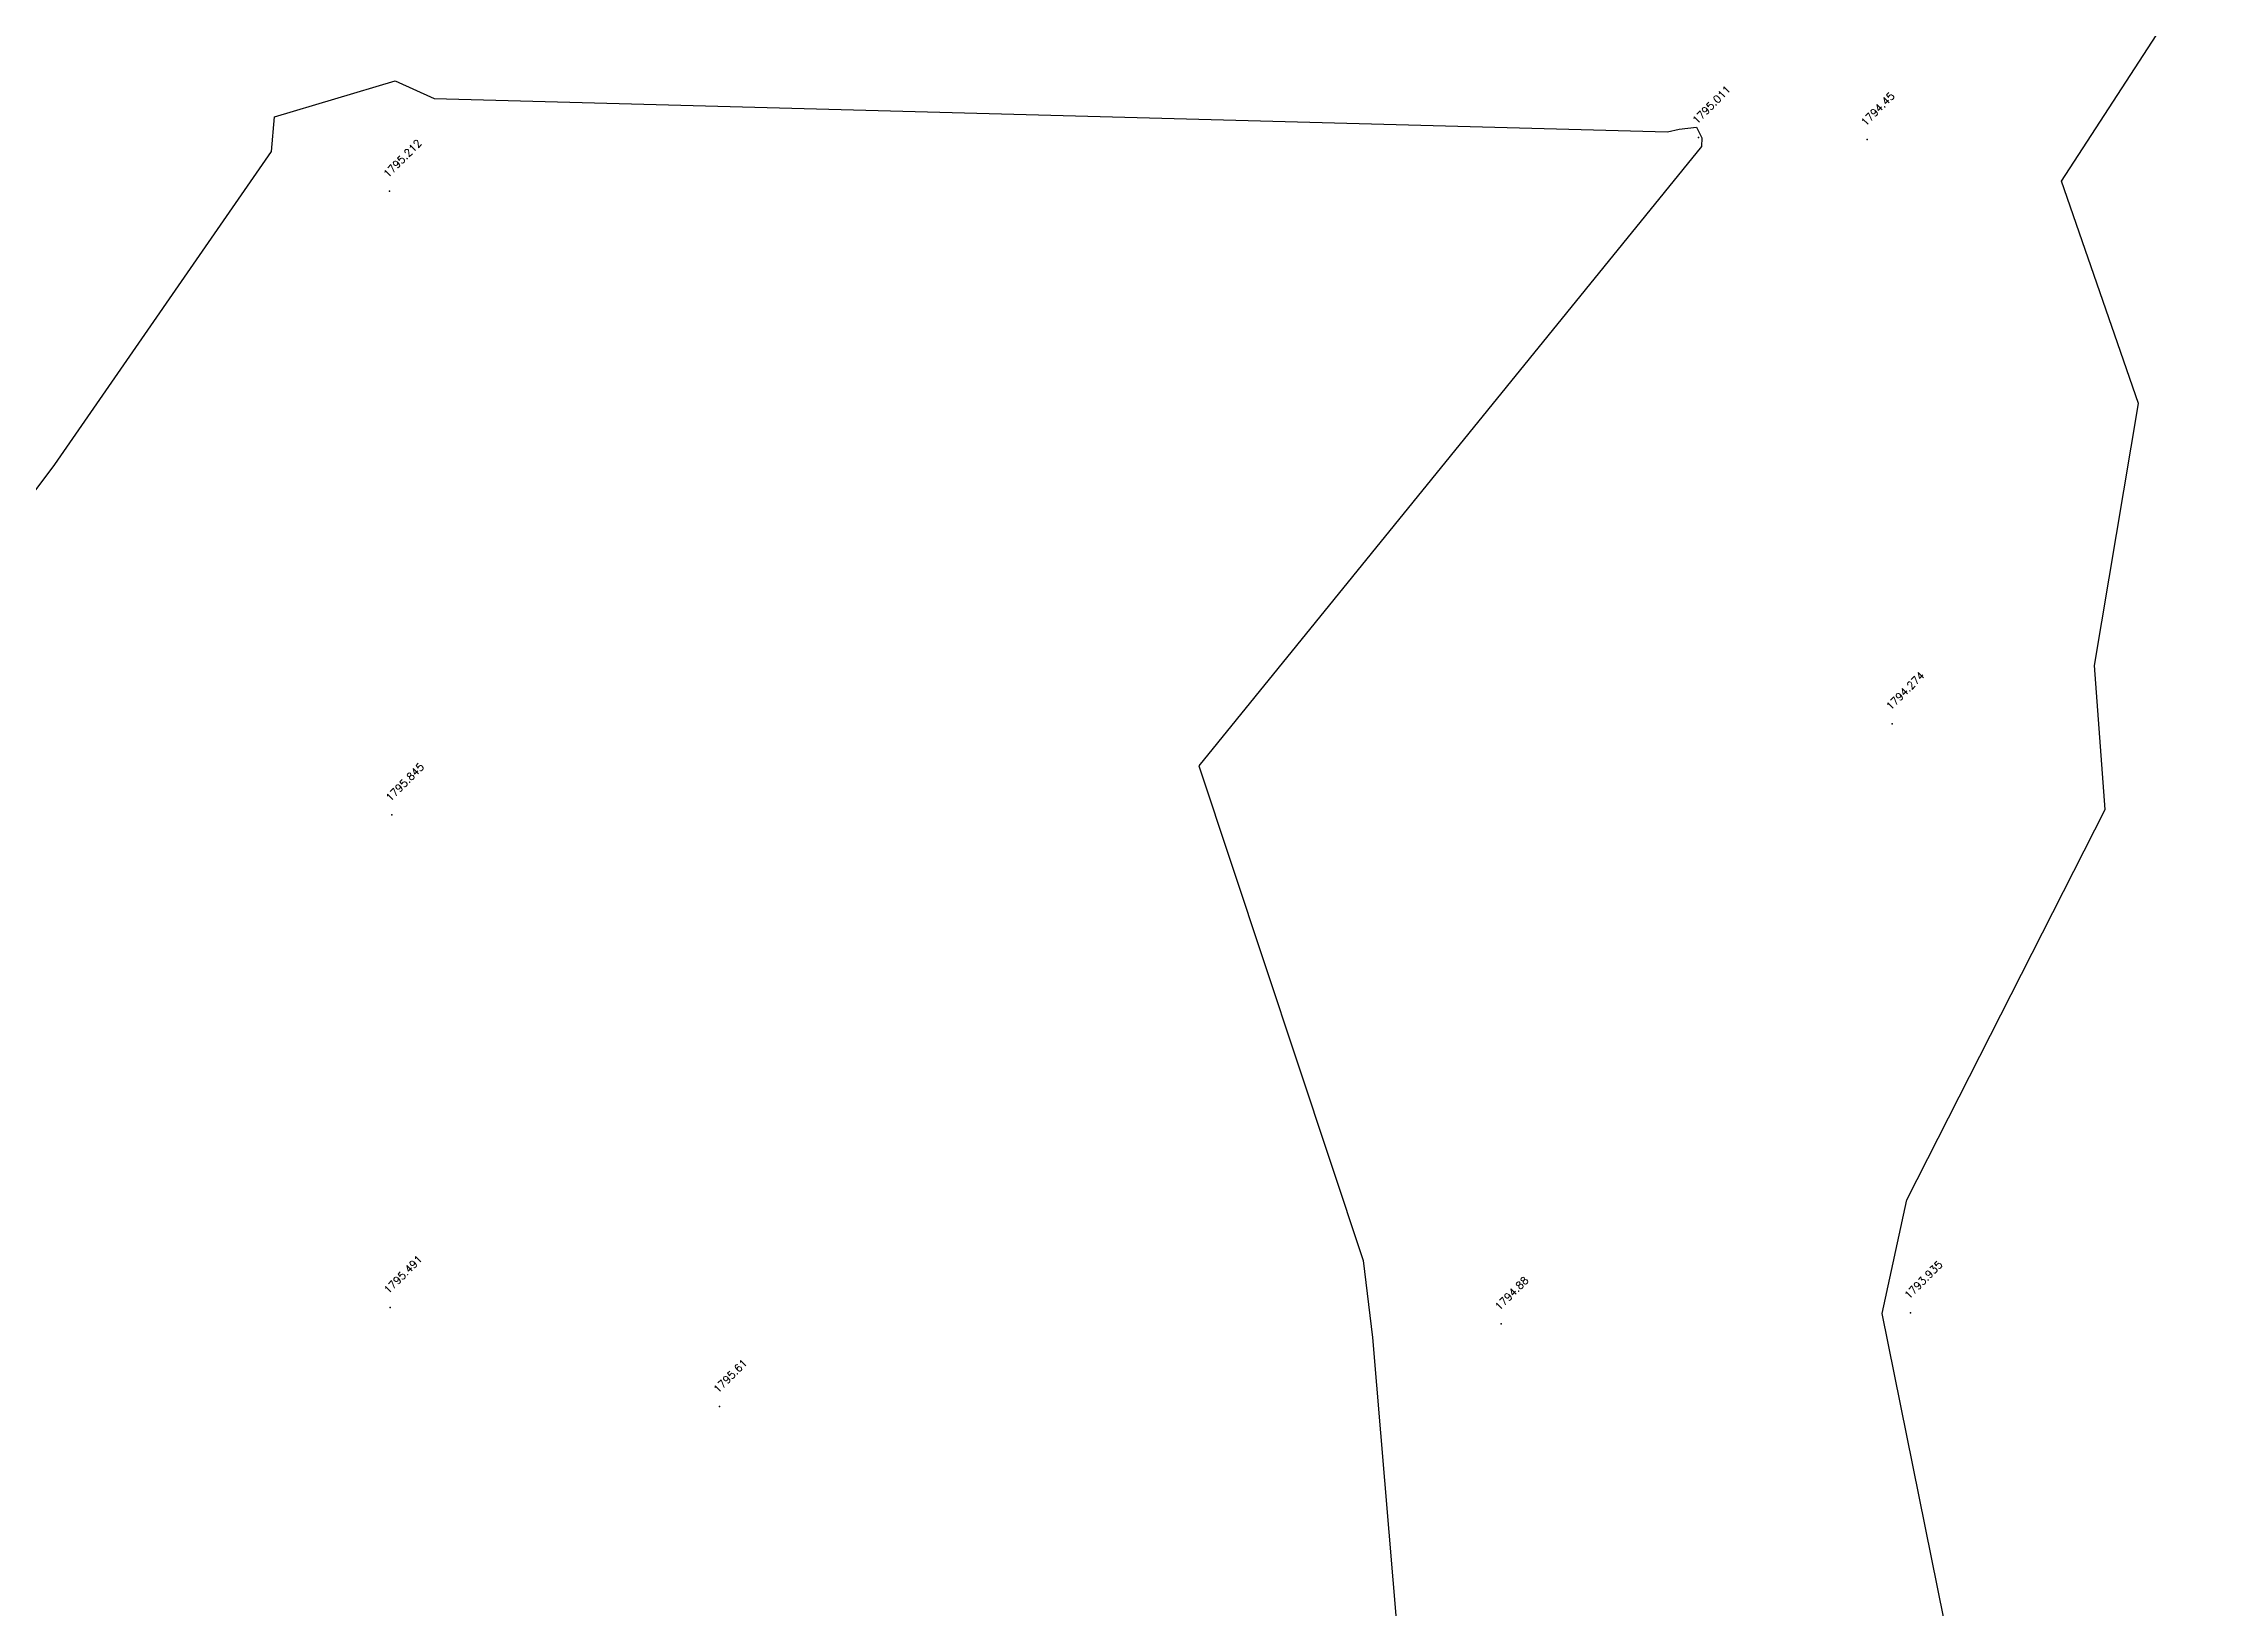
# Model space of a CAD drawing. Header units: inches. Extents: x 9956484 to 9957113, y 272553 to 273016.
# Drawn here: x 9956897 to 9956968.5, y 272653.8 to 272705.4 of the extents above; entities that cross this region are included whole.
import ezdxf
from ezdxf.enums import TextEntityAlignment as Align

# ---------------------------------------------------------------- set-up
doc = ezdxf.new("R2010")
doc.units = ezdxf.units.IN
doc.header["$MEASUREMENT"] = 0
for name, color, linetype in [('Contour', 4, 'Continuous'), ('Index_Contour', 8, 'Continuous'), ('Points', 7, 'Continuous'), ('Points-ELV', 6, 'Continuous'), ('Points-NUM', 4, 'Continuous'), ('Points-TXT', 3, 'Continuous')]:
    doc.layers.add(name, color=color, linetype=linetype)
doc.styles.add('romans', font='romans.shx')

# ---------------------------------------------------------------- blocks, each defined once
blk = doc.blocks.new('POINTS')
at = {"layer": 'Points'}
blk.add_line((0, 0), (0, 0), dxfattribs=at)
blk.add_point((0, 0), dxfattribs=at)
at = {"layer": 'Points-ELV', "style": 'romans'}
blk.add_attdef('ELEV', text='', height=1, rotation=45, dxfattribs=at).set_placement((0, 0), align=Align.BOTTOM_LEFT)
at = {"layer": 'Points-NUM', "style": 'romans'}
blk.add_attdef('PTNUM', text='', height=1, dxfattribs=at).set_placement((0, 0), align=Align.BOTTOM_RIGHT)
at = {"layer": 'Points-TXT', "style": 'romans'}
blk.add_attdef('DESC', text='', height=1, dxfattribs=at).set_placement((0, 0), align=Align.BOTTOM_RIGHT)

msp = doc.modelspace()

# ---------------------------------------------------------------- linework, layer by layer
at = {"layer": 'Contour', "elevation": 1794}
msp.add_lwpolyline([(9956884.614, 272586.005), (9956897.703, 272596.016), (9956911.77, 272609.253), (9956911.973, 272609.355), (9956912.247, 272609.387), (9956912.662, 272610.176), (9956932.243, 272621.893), (9956935.02, 272632.382), (9956944.579, 272640.373), (9956949.051, 272641.662), (9956960.039, 272651.064), (9956960.051, 272651.427), (9956957.618, 272663.504), (9956958.432, 272667.254), (9956964.973, 272680.127), (9956964.612, 272684.878), (9956966.067, 272693.52), (9956963.527, 272700.851), (9956968.511, 272708.52)], dxfattribs=at)
at = {"layer": 'Index_Contour', "elevation": 1795}
msp.add_lwpolyline([(9956894.9, 272688.241), (9956897.356, 272691.509), (9956904.497, 272701.824), (9956904.593, 272702.969), (9956908.581, 272704.155), (9956909.865, 272703.571), (9956950.536, 272702.472), (9956950.921, 272702.559), (9956951.494, 272702.629), (9956951.665, 272702.283), (9956951.651, 272701.996), (9956935.082, 272681.565), (9956940.497, 272665.246), (9956940.809, 272662.711), (9956941.738, 272651.579), (9956941.445, 272650.919), (9956928.88, 272647.296), (9956918.79, 272638.863), (9956910.464, 272626.789), (9956907.358, 272620.879), (9956900.223, 272620.05), (9956894.956, 272617.401)], dxfattribs=at)

# ---------------------------------------------------------------- block references
at = {"layer": 'Points', "linetype": 'Continuous'}
ref = msp.add_blockref('POINTS', (9956951.556, 272702.284, 1795.011), dxfattribs=at)
ref.add_attrib('ELEV', '1795.011', dxfattribs={"layer": 'Points-ELV', "height": 0.25, "rotation": 45, "style": 'romans'}).set_placement((9956951.556, 272702.659, 1795.011), align=Align.BOTTOM_LEFT)
ref = msp.add_blockref('POINTS', (9956957.117, 272702.22, 1794.45), dxfattribs=at)
ref.add_attrib('ELEV', '1794.45', dxfattribs={"layer": 'Points-ELV', "height": 0.25, "rotation": 45, "style": 'romans'}).set_placement((9956957.117, 272702.595, 1794.45), align=Align.BOTTOM_LEFT)
ref = msp.add_blockref('POINTS', (9956908.387, 272700.514, 1795.212), dxfattribs=at)
ref.add_attrib('ELEV', '1795.212', dxfattribs={"layer": 'Points-ELV', "height": 0.25, "rotation": 45, "style": 'romans'}).set_placement((9956908.387, 272700.889, 1795.212), align=Align.BOTTOM_LEFT)
ref = msp.add_blockref('POINTS', (9956957.946, 272682.956, 1794.274), dxfattribs=at)
ref.add_attrib('ELEV', '1794.274', dxfattribs={"layer": 'Points-ELV', "height": 0.25, "rotation": 45, "style": 'romans'}).set_placement((9956957.946, 272683.331, 1794.274), align=Align.BOTTOM_LEFT)
ref = msp.add_blockref('POINTS', (9956908.47, 272679.945, 1795.845), dxfattribs=at)
ref.add_attrib('ELEV', '1795.845', dxfattribs={"layer": 'Points-ELV', "height": 0.25, "rotation": 45, "style": 'romans'}).set_placement((9956908.47, 272680.32, 1795.845), align=Align.BOTTOM_LEFT)
ref = msp.add_blockref('POINTS', (9956908.407, 272663.705, 1795.491), dxfattribs=at)
ref.add_attrib('ELEV', '1795.491', dxfattribs={"layer": 'Points-ELV', "height": 0.25, "rotation": 45, "style": 'romans'}).set_placement((9956908.407, 272664.08, 1795.491), align=Align.BOTTOM_LEFT)
ref = msp.add_blockref('POINTS', (9956958.547, 272663.529, 1793.935), dxfattribs=at)
ref.add_attrib('ELEV', '1793.935', dxfattribs={"layer": 'Points-ELV', "height": 0.25, "rotation": 45, "style": 'romans'}).set_placement((9956958.547, 272663.904, 1793.935), align=Align.BOTTOM_LEFT)
ref = msp.add_blockref('POINTS', (9956945.045, 272663.159, 1794.88), dxfattribs=at)
ref.add_attrib('ELEV', '1794.88', dxfattribs={"layer": 'Points-ELV', "height": 0.25, "rotation": 45, "style": 'romans'}).set_placement((9956945.045, 272663.534, 1794.88), align=Align.BOTTOM_LEFT)
ref = msp.add_blockref('POINTS', (9956919.277, 272660.432, 1795.61), dxfattribs=at)
ref.add_attrib('ELEV', '1795.61', dxfattribs={"layer": 'Points-ELV', "height": 0.25, "rotation": 45, "style": 'romans'}).set_placement((9956919.277, 272660.807, 1795.61), align=Align.BOTTOM_LEFT)

doc.saveas('drawing.dxf')
